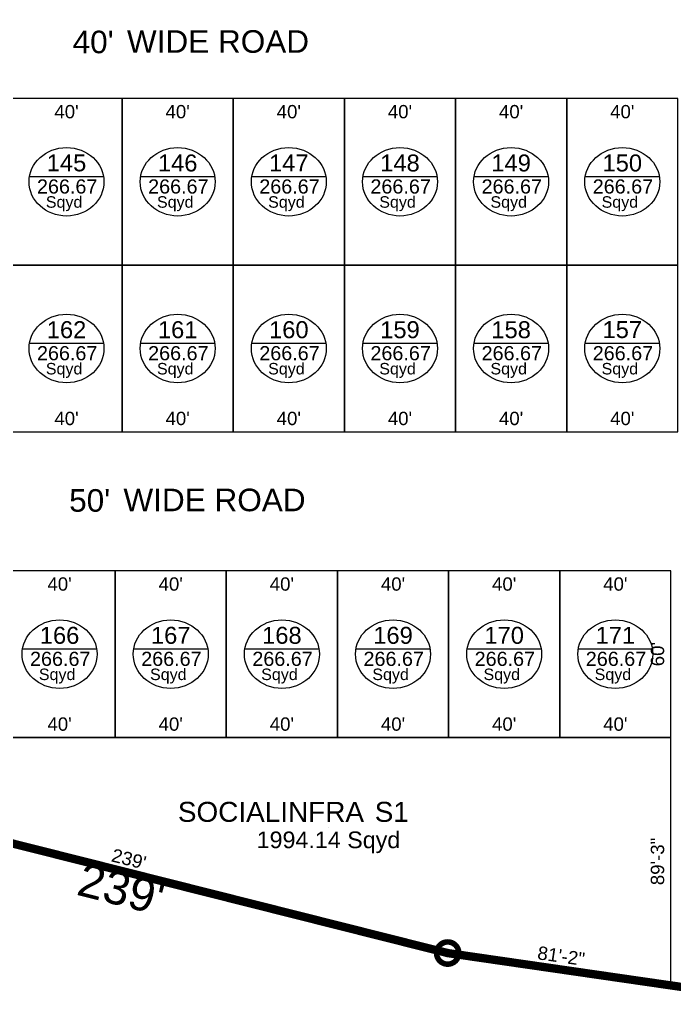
# Model space of a CAD drawing. Header units: inches. Extents: x 58735 to 82582, y -17057 to 2765.
# Drawn here: x 64146 to 66973, y -7911 to -3675 of the extents above; entities that cross this region are included whole.
import ezdxf
from ezdxf.enums import TextEntityAlignment as Align

# ---------------------------------------------------------------- set-up
doc = ezdxf.new("R2010")
doc.units = ezdxf.units.IN
doc.header["$LTSCALE"] = 15
doc.header["$PDMODE"] = 35
doc.linetypes.add('ACAD_ISO07W100', pattern=[9, 0, -9])
doc.linetypes.add('DASHDOT', pattern=[1, 0.5, -0.25, 0, -0.25])
for name, color, linetype in [('A-Area-Iden', 7, 'Continuous'), ('DIM-PLOT', 7, 'DASHDOT'), ('DIM-SITE', 62, 'DASHDOT'), ('Landscape', 86, 'Continuous'), ('PLOT AREA', 7, 'Continuous'), ('PlotNO.S', 181, 'Continuous'), ('Plots', 144, 'Continuous'), ('plots no outer line', 7, 'Continuous'), ('SocialInfra', 231, 'Continuous')]:
    doc.layers.add(name, color=color, linetype=linetype)
doc.layers.add('Plotouterline', color=50, linetype='Continuous', plot=False)
doc.styles.add('Arial', font='arial.ttf')
doc.dimstyles.new('DIM FOR SITE', dxfattribs={"dimscale": 96, "dimtxt": 0.1, "dimasz": 0.3125, "dimexe": 0.1875, "dimexo": 0.1875, "dimgap": 0.03125, "dimtad": 1, "dimdec": 1, "dimzin": 0, "dimdsep": 46, "dimlunit": 4, "dimtxsty": 'Arial', "dimblk": 'DOTSMALL', "dimcen": 0, "dimdle": 0.125, "dimclrd": 181, "dimclre": 40, "dimclrt": 256, "dimadec": 0, "dimazin": 0, "dimtfac": 1, "dimtdec": 1, "dimtmove": 1, "dimatfit": 3, "dimfxl": 1, "dimfrac": 1, "dimtolj": 1, "dimtzin": 0, "dimarcsym": 0})
doc.dimstyles.new('dim plot 1', dxfattribs={"dimscale": 6, "dimtxt": 9.59375, "dimasz": 10, "dimexe": 9.59375, "dimexo": 9, "dimgap": 0, "dimtad": 0, "dimdec": 1, "dimzin": 12, "dimdsep": 46, "dimlunit": 4, "dimtxsty": 'Arial', "dimblk": 'ARCHTICK', "dimcen": 0.09375, "dimdle": 1.230316, "dimse1": 1, "dimse2": 1, "dimsd1": 1, "dimsd2": 1, "dimclrd": 181, "dimclre": 40, "dimazin": 0, "dimtfac": 1, "dimtdec": 1, "dimtix": 1, "dimtmove": 2, "dimatfit": 2, "dimfxl": 1, "dimtolj": 1, "dimtzin": 0, "dimarcsym": 0})

# ---------------------------------------------------------------- blocks, each defined once
blk = doc.blocks.new('*D17')
at = {"layer": 'DefPoints', "color": 0, "transparency": 16777216}
for p in [(66958.1, -6775.5), (66900.5, -7846.3), (66958.1, -7846.3)]:
    blk.add_point(p, dxfattribs=at)
at = {"layer": 'DIM-PLOT', "color": 0, "transparency": 16777216, "insert": (66900.5, -7310.9), "char_height": 57.56, "attachment_point": 5, "rotation": 90, "style": 'Arial'}
blk.add_mtext('\\A1;89\'-3"', dxfattribs=at)
blk = doc.blocks.new('_ArchTick')
at = {"color": 0, "linetype": 'ByBlock', "const_width": 0.15}
blk.add_lwpolyline([(-0.5, -0.5), (0.5, 0.5)], dxfattribs=at)
blk = doc.blocks.new('*D18')
at = {"layer": 'DefPoints', "color": 0, "transparency": 16777216}
for p in [(66002.3, -7649.7), (65994, -7706.6), (66958.1, -7846.3)]:
    blk.add_point(p, dxfattribs=at)
at = {"layer": 'DIM-PLOT', "color": 0, "transparency": 16777216, "insert": (66484.3, -7719.5), "char_height": 57.56, "attachment_point": 5, "rotation": 351.7566, "style": 'Arial'}
blk.add_mtext('\\A1;81\'-2"', dxfattribs=at)
blk = doc.blocks.new('*D19')
at = {"layer": 'DefPoints', "color": 0, "transparency": 16777216}
for p in [(63227, -6950.1), (63212.9, -7006), (65994, -7706.6)]:
    blk.add_point(p, dxfattribs=at)
at = {"layer": 'DIM-PLOT', "color": 0, "transparency": 16777216, "insert": (64617.6, -7300.5), "char_height": 57.56, "attachment_point": 5, "rotation": 345.8593, "style": 'Arial'}
blk.add_mtext("\\A1;239'", dxfattribs=at)
blk = doc.blocks.new('*D180')
at = {"layer": 'DefPoints', "color": 0, "transparency": 16777216}
for p in [(64108.1, -4015.5), (64588.1, -4015.5), (64588.1, -4073.1)]:
    blk.add_point(p, dxfattribs=at)
at = {"layer": 'DIM-PLOT', "color": 0, "transparency": 16777216, "insert": (64348.1, -4073.1), "char_height": 57.56, "attachment_point": 5, "style": 'Arial'}
blk.add_mtext("\\A1;40'", dxfattribs=at)
blk = doc.blocks.new('*D181')
at = {"layer": 'DefPoints', "color": 0, "transparency": 16777216}
for p in [(64588.1, -4015.5), (65068.1, -4015.5), (65068.1, -4073.1)]:
    blk.add_point(p, dxfattribs=at)
at = {"layer": 'DIM-PLOT', "color": 0, "transparency": 16777216, "insert": (64828.1, -4073.1), "char_height": 57.56, "attachment_point": 5, "style": 'Arial'}
blk.add_mtext("\\A1;40'", dxfattribs=at)
blk = doc.blocks.new('*D182')
at = {"layer": 'DefPoints', "color": 0, "transparency": 16777216}
for p in [(65068.1, -4015.5), (65548.1, -4015.5), (65548.1, -4073.1)]:
    blk.add_point(p, dxfattribs=at)
at = {"layer": 'DIM-PLOT', "color": 0, "transparency": 16777216, "insert": (65308.1, -4073.1), "char_height": 57.56, "attachment_point": 5, "style": 'Arial'}
blk.add_mtext("\\A1;40'", dxfattribs=at)
blk = doc.blocks.new('*D183')
at = {"layer": 'DefPoints', "color": 0, "transparency": 16777216}
for p in [(65548.1, -4015.5), (66028.1, -4015.5), (66028.1, -4073.1)]:
    blk.add_point(p, dxfattribs=at)
at = {"layer": 'DIM-PLOT', "color": 0, "transparency": 16777216, "insert": (65788.1, -4073.1), "char_height": 57.56, "attachment_point": 5, "style": 'Arial'}
blk.add_mtext("\\A1;40'", dxfattribs=at)
blk = doc.blocks.new('*D184')
at = {"layer": 'DefPoints', "color": 0, "transparency": 16777216}
for p in [(66028.1, -4015.5), (66508.1, -4015.5), (66508.1, -4073.1)]:
    blk.add_point(p, dxfattribs=at)
at = {"layer": 'DIM-PLOT', "color": 0, "transparency": 16777216, "insert": (66268.1, -4073.1), "char_height": 57.56, "attachment_point": 5, "style": 'Arial'}
blk.add_mtext("\\A1;40'", dxfattribs=at)
blk = doc.blocks.new('*D185')
at = {"layer": 'DefPoints', "color": 0, "transparency": 16777216}
for p in [(66508.1, -4015.5), (66988.1, -4015.5), (66988.1, -4073.1)]:
    blk.add_point(p, dxfattribs=at)
at = {"layer": 'DIM-PLOT', "color": 0, "transparency": 16777216, "insert": (66748.1, -4073.1), "char_height": 57.56, "attachment_point": 5, "style": 'Arial'}
blk.add_mtext("\\A1;40'", dxfattribs=at)
blk = doc.blocks.new('*D194')
at = {"layer": 'DefPoints', "color": 0, "transparency": 16777216}
for p in [(66508.1, -5398), (66508.1, -5455.5), (66988.1, -5455.5)]:
    blk.add_point(p, dxfattribs=at)
at = {"layer": 'DIM-PLOT', "color": 0, "transparency": 16777216, "insert": (66748.1, -5398), "char_height": 57.56, "attachment_point": 5, "style": 'Arial'}
blk.add_mtext("\\A1;40'", dxfattribs=at)
blk = doc.blocks.new('*D195')
at = {"layer": 'DefPoints', "color": 0, "transparency": 16777216}
for p in [(66028.1, -5398), (66028.1, -5455.5), (66508.1, -5455.5)]:
    blk.add_point(p, dxfattribs=at)
at = {"layer": 'DIM-PLOT', "color": 0, "transparency": 16777216, "insert": (66268.1, -5398), "char_height": 57.56, "attachment_point": 5, "style": 'Arial'}
blk.add_mtext("\\A1;40'", dxfattribs=at)
blk = doc.blocks.new('*D196')
at = {"layer": 'DefPoints', "color": 0, "transparency": 16777216}
for p in [(65548.1, -5398), (65548.1, -5455.5), (66028.1, -5455.5)]:
    blk.add_point(p, dxfattribs=at)
at = {"layer": 'DIM-PLOT', "color": 0, "transparency": 16777216, "insert": (65788.1, -5398), "char_height": 57.56, "attachment_point": 5, "style": 'Arial'}
blk.add_mtext("\\A1;40'", dxfattribs=at)
blk = doc.blocks.new('*D197')
at = {"layer": 'DefPoints', "color": 0, "transparency": 16777216}
for p in [(65068.1, -5398), (65068.1, -5455.5), (65548.1, -5455.5)]:
    blk.add_point(p, dxfattribs=at)
at = {"layer": 'DIM-PLOT', "color": 0, "transparency": 16777216, "insert": (65308.1, -5398), "char_height": 57.56, "attachment_point": 5, "style": 'Arial'}
blk.add_mtext("\\A1;40'", dxfattribs=at)
blk = doc.blocks.new('*D198')
at = {"layer": 'DefPoints', "color": 0, "transparency": 16777216}
for p in [(64588.1, -5398), (64588.1, -5455.5), (65068.1, -5455.5)]:
    blk.add_point(p, dxfattribs=at)
at = {"layer": 'DIM-PLOT', "color": 0, "transparency": 16777216, "insert": (64828.1, -5398), "char_height": 57.56, "attachment_point": 5, "style": 'Arial'}
blk.add_mtext("\\A1;40'", dxfattribs=at)
blk = doc.blocks.new('*D199')
at = {"layer": 'DefPoints', "color": 0, "transparency": 16777216}
for p in [(64108.1, -5398), (64108.1, -5455.5), (64588.1, -5455.5)]:
    blk.add_point(p, dxfattribs=at)
at = {"layer": 'DIM-PLOT', "color": 0, "transparency": 16777216, "insert": (64348.1, -5398), "char_height": 57.56, "attachment_point": 5, "style": 'Arial'}
blk.add_mtext("\\A1;40'", dxfattribs=at)
blk = doc.blocks.new('*D222')
at = {"layer": 'DefPoints', "color": 0, "transparency": 16777216}
for p in [(64078.1, -6055.5), (64558.1, -6055.5), (64558.1, -6113.1)]:
    blk.add_point(p, dxfattribs=at)
at = {"layer": 'DIM-PLOT', "color": 0, "transparency": 16777216, "insert": (64318.1, -6113.1), "char_height": 57.56, "attachment_point": 5, "style": 'Arial'}
blk.add_mtext("\\A1;40'", dxfattribs=at)
blk = doc.blocks.new('*D223')
at = {"layer": 'DefPoints', "color": 0, "transparency": 16777216}
for p in [(64558.1, -6055.5), (65038.1, -6055.5), (65038.1, -6113.1)]:
    blk.add_point(p, dxfattribs=at)
at = {"layer": 'DIM-PLOT', "color": 0, "transparency": 16777216, "insert": (64798.1, -6113.1), "char_height": 57.56, "attachment_point": 5, "style": 'Arial'}
blk.add_mtext("\\A1;40'", dxfattribs=at)
blk = doc.blocks.new('*D224')
at = {"layer": 'DefPoints', "color": 0, "transparency": 16777216}
for p in [(65038.1, -6055.5), (65518.1, -6055.5), (65518.1, -6113.1)]:
    blk.add_point(p, dxfattribs=at)
at = {"layer": 'DIM-PLOT', "color": 0, "transparency": 16777216, "insert": (65278.1, -6113.1), "char_height": 57.56, "attachment_point": 5, "style": 'Arial'}
blk.add_mtext("\\A1;40'", dxfattribs=at)
blk = doc.blocks.new('*D225')
at = {"layer": 'DefPoints', "color": 0, "transparency": 16777216}
for p in [(65518.1, -6055.5), (65998.1, -6055.5), (65998.1, -6113.1)]:
    blk.add_point(p, dxfattribs=at)
at = {"layer": 'DIM-PLOT', "color": 0, "transparency": 16777216, "insert": (65758.1, -6113.1), "char_height": 57.56, "attachment_point": 5, "style": 'Arial'}
blk.add_mtext("\\A1;40'", dxfattribs=at)
blk = doc.blocks.new('*D226')
at = {"layer": 'DefPoints', "color": 0, "transparency": 16777216}
for p in [(65998.1, -6055.5), (66478.1, -6055.5), (66478.1, -6113.1)]:
    blk.add_point(p, dxfattribs=at)
at = {"layer": 'DIM-PLOT', "color": 0, "transparency": 16777216, "insert": (66238.1, -6113.1), "char_height": 57.56, "attachment_point": 5, "style": 'Arial'}
blk.add_mtext("\\A1;40'", dxfattribs=at)
blk = doc.blocks.new('*D227')
at = {"layer": 'DefPoints', "color": 0, "transparency": 16777216}
for p in [(66478.1, -6055.5), (66958.1, -6055.5), (66958.1, -6113.1)]:
    blk.add_point(p, dxfattribs=at)
at = {"layer": 'DIM-PLOT', "color": 0, "transparency": 16777216, "insert": (66718.1, -6113.1), "char_height": 57.56, "attachment_point": 5, "style": 'Arial'}
blk.add_mtext("\\A1;40'", dxfattribs=at)
blk = doc.blocks.new('*D228')
at = {"layer": 'DefPoints', "color": 0, "transparency": 16777216}
for p in [(66958.1, -6055.5), (66900.5, -6775.5), (66958.1, -6775.5)]:
    blk.add_point(p, dxfattribs=at)
at = {"layer": 'DIM-PLOT', "color": 0, "transparency": 16777216, "insert": (66900.5, -6415.5), "char_height": 57.56, "attachment_point": 5, "rotation": 90, "style": 'Arial'}
blk.add_mtext("\\A1;60'", dxfattribs=at)
blk = doc.blocks.new('*D229')
at = {"layer": 'DefPoints', "color": 0, "transparency": 16777216}
for p in [(66478.1, -6718), (66478.1, -6775.5), (66958.1, -6775.5)]:
    blk.add_point(p, dxfattribs=at)
at = {"layer": 'DIM-PLOT', "color": 0, "transparency": 16777216, "insert": (66718.1, -6718), "char_height": 57.56, "attachment_point": 5, "style": 'Arial'}
blk.add_mtext("\\A1;40'", dxfattribs=at)
blk = doc.blocks.new('*D230')
at = {"layer": 'DefPoints', "color": 0, "transparency": 16777216}
for p in [(65998.1, -6718), (65998.1, -6775.5), (66478.1, -6775.5)]:
    blk.add_point(p, dxfattribs=at)
at = {"layer": 'DIM-PLOT', "color": 0, "transparency": 16777216, "insert": (66238.1, -6718), "char_height": 57.56, "attachment_point": 5, "style": 'Arial'}
blk.add_mtext("\\A1;40'", dxfattribs=at)
blk = doc.blocks.new('*D231')
at = {"layer": 'DefPoints', "color": 0, "transparency": 16777216}
for p in [(65518.1, -6718), (65518.1, -6775.5), (65998.1, -6775.5)]:
    blk.add_point(p, dxfattribs=at)
at = {"layer": 'DIM-PLOT', "color": 0, "transparency": 16777216, "insert": (65758.1, -6718), "char_height": 57.56, "attachment_point": 5, "style": 'Arial'}
blk.add_mtext("\\A1;40'", dxfattribs=at)
blk = doc.blocks.new('*D232')
at = {"layer": 'DefPoints', "color": 0, "transparency": 16777216}
for p in [(65038.1, -6718), (65038.1, -6775.5), (65518.1, -6775.5)]:
    blk.add_point(p, dxfattribs=at)
at = {"layer": 'DIM-PLOT', "color": 0, "transparency": 16777216, "insert": (65278.1, -6718), "char_height": 57.56, "attachment_point": 5, "style": 'Arial'}
blk.add_mtext("\\A1;40'", dxfattribs=at)
blk = doc.blocks.new('*D233')
at = {"layer": 'DefPoints', "color": 0, "transparency": 16777216}
for p in [(64558.1, -6718), (64558.1, -6775.5), (65038.1, -6775.5)]:
    blk.add_point(p, dxfattribs=at)
at = {"layer": 'DIM-PLOT', "color": 0, "transparency": 16777216, "insert": (64798.1, -6718), "char_height": 57.56, "attachment_point": 5, "style": 'Arial'}
blk.add_mtext("\\A1;40'", dxfattribs=at)
blk = doc.blocks.new('*D234')
at = {"layer": 'DefPoints', "color": 0, "transparency": 16777216}
for p in [(64078.1, -6718), (64078.1, -6775.5), (64558.1, -6775.5)]:
    blk.add_point(p, dxfattribs=at)
at = {"layer": 'DIM-PLOT', "color": 0, "transparency": 16777216, "insert": (64318.1, -6718), "char_height": 57.56, "attachment_point": 5, "style": 'Arial'}
blk.add_mtext("\\A1;40'", dxfattribs=at)
blk = doc.blocks.new('_DotSmall')
at = {"color": 0, "linetype": 'ByBlock', "const_width": 0.5}
blk.add_lwpolyline([(-0.0625, 0, 1), (0.0625, 0, 1)], format="xyb", close=True, dxfattribs=at)
blk = doc.blocks.new('*D376')
at = {"layer": 'DefPoints', "color": 0, "transparency": 16777216}
for p in [(63212.9, -7006), (65994, -7706.6), (65994.1, -7706.5)]:
    blk.add_point(p, dxfattribs=at)
at = {"layer": 'DIM-SITE', "color": 40, "lineweight": -2, "transparency": 16777216}
for p, q in [((63217.3, -6988.5), (63217.4, -6988.4)), ((65998.4, -7689.2), (65998.5, -7689.1))]:
    blk.add_line(p, q, dxfattribs=at)
at = {"layer": 'DIM-SITE', "color": 181, "linetype": 'ACAD_ISO07W100', "lineweight": -2, "transparency": 16777216}
blk.add_line((63201.3, -7002.9), (66005.7, -7709.5), dxfattribs=at)
at = {"layer": 'DIM-SITE', "color": 181, "lineweight": -2, "transparency": 16777216, "xscale": 192, "yscale": 192, "zscale": 192}
for p, rotation in [((63213, -7005.9), 165.8592988056602), ((65994.1, -7706.5), 345.8592988056602)]:
    blk.add_blockref('_DotSmall', p, dxfattribs=dict(at, rotation=rotation))
at = {"layer": 'DIM-SITE', "transparency": 16777216, "char_height": 144, "attachment_point": 5, "rotation": 345.8593, "style": 'Arial'}
for s, insert in [('\\A1;', (64621.8, -7283.5)), ("\\A1;239'", (64584.8, -7430.4))]:
    blk.add_mtext(s, dxfattribs=dict(at, insert=insert))
blk = doc.blocks.new('*D377')
at = {"layer": 'DefPoints', "color": 0, "transparency": 16777216}
for p in [(65994, -7706.6), (69628.1, -8233), (69628.1, -8233.1)]:
    blk.add_point(p, dxfattribs=at)
at = {"layer": 'DIM-SITE', "color": 181, "linetype": 'ACAD_ISO07W100', "lineweight": -2, "transparency": 16777216}
blk.add_line((65982.2, -7704.8), (69640, -8234.7), dxfattribs=at)
at = {"layer": 'DIM-SITE', "color": 40, "lineweight": -2, "transparency": 16777216}
for p, q in [((65996.6, -7688.8), (65996.6, -7688.7)), ((69630.7, -8215.3), (69630.7, -8215.2))]:
    blk.add_line(p, q, dxfattribs=at)
at = {"layer": 'DIM-SITE', "color": 181, "lineweight": -2, "transparency": 16777216, "xscale": 192, "yscale": 192, "zscale": 192}
for p, rotation in [((65994.1, -7706.5), 171.756594962905), ((69628.1, -8233), 351.756594962905)]:
    blk.add_blockref('_DotSmall', p, dxfattribs=dict(at, rotation=rotation))
at = {"layer": 'DIM-SITE', "transparency": 16777216, "char_height": 144, "attachment_point": 5, "rotation": 351.7566, "style": 'Arial'}
for s, insert in [('\\A1;', (67821.8, -7895.5)), ("\\A1;306'", (67800.1, -8045.5))]:
    blk.add_mtext(s, dxfattribs=dict(at, insert=insert))
blk = doc.blocks.new('plot area-No')
at = {"layer": 'plots no outer line'}
blk.add_line((-2.22, 0.321), (2.22, 0.321), dxfattribs=at)
blk.add_ellipse((0, 0), major_axis=(-2.248, 0), ratio=0.913387, dxfattribs=at)
at = {"layer": 'PLOT AREA', "style": 'Arial', "flags": 4}
for tag, height, p in [('SPACESTYLES:PLOTAREA', 0.848, (0.04, -0.283, -0.565)), ('COLUMNNOS:SQYD-SQM', 0.689, (-0.279, -1.211, -0.459))]:
    blk.add_attdef(tag, text='', height=height, dxfattribs=at).set_placement(p, align=Align.MIDDLE_CENTER)
at = {"layer": 'PlotNO.S', "color": 0, "style": 'Arial'}
blk.add_attdef('COLUMNNOS:NUMBER', text='', height=1.018, dxfattribs=at).set_placement((0, 1.128), align=Align.MIDDLE)
blk = doc.blocks.new('Social-area-No')
at = {"layer": 'Landscape', "color": 0}
blk.add_line((0, 0), (0, 0), dxfattribs=at)
at = {"layer": 'Landscape', "color": 0, "style": 'Arial'}
blk.add_attdef('SPACESTYLES:STYLE', text='', height=0.899, dxfattribs=at).set_placement((1.6, 0.725), align=Align.MIDDLE_RIGHT)
blk.add_attdef('COLUMNNOS:SOCIALNOS', text='', height=0.899, dxfattribs=at).set_placement((2.081, 0.725), align=Align.MIDDLE_LEFT)
at = {"layer": 'Landscape', "color": 0, "style": 'Arial', "flags": 4}
blk.add_attdef('SPACESTYLES:NETFLOORAREA', text='', height=0.749, dxfattribs=at).set_placement((0, -0.534), align=Align.MIDDLE_CENTER)
blk = doc.blocks.new('Road horizontal')
at = {"insert": (-2.283, 0.569), "char_height": 1.0152, "attachment_point": 1, "style": 'Arial'}
blk.add_mtext_dynamic_manual_height_columns('WIDE ROAD', width=9.49614, gutter_width=2829.977, heights=[1.292], dxfattribs=at)
at = {"color": 0, "linetype": 'ByBlock', "lineweight": -2, "style": 'Arial'}
blk.add_attdef('SPACESTYLES:WIDTH', text='', height=1.015, dxfattribs=at).set_placement((-2.878, 0.04), align=Align.MIDDLE_RIGHT)
at = {"layer": 'PlotNO.S', "color": 0, "style": 'Arial'}
blk.add_attdef('COLUMNNOS:NUMBER', text='', height=0.00136, dxfattribs=at).set_placement((-2.878, 0.041), align=Align.MIDDLE_LEFT)

msp = doc.modelspace()

# ---------------------------------------------------------------- linework, layer by layer
at = {"color": 54, "ltscale": 4, "const_width": 36}
msp.add_lwpolyline([(70862.01, 1528.22), (67450.8, 1771), (65990.64, 1555.33), (64968.45, 345.29), (65501.3, -409.6), (62314.16, -1474.51), (63212.95, -7005.96), (65994.04, -7706.62), (69628.11, -8233.11), (69628.11, -13297.11), (72119.33, -12917.4), (73897.7, -13419.91), (74453.86, -6927.68), (73874.92, -5648.6), (76386.75, -3818.21), (76148.14, -2413.81), (78916.27, -1854.27), (78042.41, -223.34), (75879.56, 1756.97), (75158.63, 1995.91)], close=True, dxfattribs=at)
at = {"layer": 'Plotouterline'}
msp.add_lwpolyline([(66988.11, -4015.54), (66508.11, -4015.54), (66028.11, -4015.54), (65548.11, -4015.54), (65068.11, -4015.54), (64588.11, -4015.54), (64108.11, -4015.54), (64108.11, -4015.54), (63213.34, -4015.54), (63330.33, -4735.54), (63447.32, -5455.54), (64108.11, -5455.54), (64588.11, -5455.54), (65068.11, -5455.54), (65548.11, -5455.54), (66028.11, -5455.54), (66508.11, -5455.54), (66988.11, -5455.54)], dxfattribs=at)
msp.add_lwpolyline([(64078.11, -6055.54), (63598.11, -6055.54), (63058.52, -6055.54), (63175.51, -6775.54), (63598.11, -6775.54), (64078.11, -6775.54), (64558.11, -6775.54), (65038.11, -6775.54), (65518.11, -6775.54), (65998.11, -6775.54), (66478.11, -6775.54), (66958.11, -6775.54), (66958.11, -6055.54), (66478.11, -6055.54), (65998.11, -6055.54), (65518.11, -6055.54), (65038.11, -6055.54), (64558.11, -6055.54), (64078.11, -6055.54)], close=True, dxfattribs=at)
at = {"layer": 'Plots', "color": 144, "linetype": 'Continuous', "lineweight": -3}
for p, q in [((64588.11, -4015.54), (64108.11, -4015.54)), ((65068.11, -4015.54), (64588.11, -4015.54)), ((64588.11, -4015.54), (64588.11, -4735.54)), ((64588.11, -4735.54), (64588.11, -4015.54)), ((65548.11, -4015.54), (65068.11, -4015.54)), ((65068.11, -4015.54), (65068.11, -4735.54)), ((65068.11, -4735.54), (65068.11, -4015.54)), ((66028.11, -4015.54), (65548.11, -4015.54)), ((65548.11, -4015.54), (65548.11, -4735.54)), ((65548.11, -4735.54), (65548.11, -4015.54)), ((66508.11, -4015.54), (66028.11, -4015.54)), ((66028.11, -4015.54), (66028.11, -4735.54)), ((66028.11, -4735.54), (66028.11, -4015.54)), ((66508.11, -4735.54), (66508.11, -4015.54)), ((66508.11, -4015.54), (66508.11, -4735.54)), ((66988.11, -4015.54), (66508.11, -4015.54)), ((64588.11, -4735.54), (64108.11, -4735.54)), ((64108.11, -4735.54), (64588.11, -4735.54)), ((65068.11, -4735.54), (64588.11, -4735.54)), ((64588.11, -4735.54), (64588.11, -5455.54)), ((64588.11, -4735.54), (65068.11, -4735.54)), ((64588.11, -5455.54), (64588.11, -4735.54)), ((65548.11, -4735.54), (65068.11, -4735.54)), ((65068.11, -4735.54), (65068.11, -5455.54)), ((65068.11, -4735.54), (65548.11, -4735.54)), ((65068.11, -5455.54), (65068.11, -4735.54)), ((66028.11, -4735.54), (65548.11, -4735.54)), ((65548.11, -4735.54), (65548.11, -5455.54)), ((65548.11, -4735.54), (66028.11, -4735.54)), ((65548.11, -5455.54), (65548.11, -4735.54)), ((66508.11, -4735.54), (66028.11, -4735.54)), ((66028.11, -4735.54), (66028.11, -5455.54)), ((66028.11, -4735.54), (66508.11, -4735.54)), ((66028.11, -5455.54), (66028.11, -4735.54)), ((66508.11, -5455.54), (66508.11, -4735.54)), ((66508.11, -4735.54), (66508.11, -5455.54)), ((66988.11, -4735.54), (66508.11, -4735.54)), ((66508.11, -4735.54), (66988.11, -4735.54)), ((64108.11, -5455.54), (64588.11, -5455.54)), ((64588.11, -5455.54), (65068.11, -5455.54)), ((65068.11, -5455.54), (65548.11, -5455.54)), ((65548.11, -5455.54), (66028.11, -5455.54)), ((66028.11, -5455.54), (66508.11, -5455.54)), ((66508.11, -5455.54), (66988.11, -5455.54)), ((64558.11, -6055.54), (64078.11, -6055.54)), ((64558.11, -6775.54), (64558.11, -6055.54)), ((64558.11, -6055.54), (64558.11, -6775.54)), ((65038.11, -6055.54), (64558.11, -6055.54)), ((65038.11, -6775.54), (65038.11, -6055.54)), ((65038.11, -6055.54), (65038.11, -6775.54)), ((65518.11, -6055.54), (65038.11, -6055.54)), ((65518.11, -6775.54), (65518.11, -6055.54)), ((65518.11, -6055.54), (65518.11, -6775.54)), ((65998.11, -6055.54), (65518.11, -6055.54)), ((65998.11, -6775.54), (65998.11, -6055.54)), ((65998.11, -6055.54), (65998.11, -6775.54)), ((66478.11, -6055.54), (65998.11, -6055.54)), ((66478.11, -6775.54), (66478.11, -6055.54)), ((66478.11, -6055.54), (66478.11, -6775.54)), ((66958.11, -6055.54), (66478.11, -6055.54)), ((66958.11, -6775.54), (66958.11, -6055.54)), ((64078.11, -6775.54), (64558.11, -6775.54)), ((64558.11, -6775.54), (65038.11, -6775.54)), ((65038.11, -6775.54), (65518.11, -6775.54)), ((65518.11, -6775.54), (65998.11, -6775.54)), ((65998.11, -6775.54), (66478.11, -6775.54)), ((66478.11, -6775.54), (66958.11, -6775.54))]:
    msp.add_line(p, q, dxfattribs=at)
at = {"layer": 'Plots'}
for points in [[(64588.11, -4015.54), (64108.11, -4015.54), (64108.11, -4735.54), (64588.11, -4735.54)], [(65068.11, -4015.54), (64588.11, -4015.54), (64588.11, -4735.54), (65068.11, -4735.54)], [(65548.11, -4015.54), (65068.11, -4015.54), (65068.11, -4735.54), (65548.11, -4735.54)], [(66028.11, -4015.54), (65548.11, -4015.54), (65548.11, -4735.54), (66028.11, -4735.54)], [(66508.11, -4015.54), (66028.11, -4015.54), (66028.11, -4735.54), (66508.11, -4735.54)], [(66988.11, -4015.54), (66508.11, -4015.54), (66508.11, -4735.54), (66988.11, -4735.54)], [(64588.11, -4735.54), (64108.11, -4735.54), (64108.11, -5455.54), (64588.11, -5455.54)], [(65068.11, -4735.54), (64588.11, -4735.54), (64588.11, -5455.54), (65068.11, -5455.54)], [(65548.11, -4735.54), (65068.11, -4735.54), (65068.11, -5455.54), (65548.11, -5455.54)], [(66028.11, -4735.54), (65548.11, -4735.54), (65548.11, -5455.54), (66028.11, -5455.54)], [(66508.11, -4735.54), (66028.11, -4735.54), (66028.11, -5455.54), (66508.11, -5455.54)], [(66988.11, -4735.54), (66508.11, -4735.54), (66508.11, -5455.54), (66988.11, -5455.54)], [(64558.11, -6055.54), (64078.11, -6055.54), (64078.11, -6775.54), (64558.11, -6775.54)], [(65038.11, -6055.54), (64558.11, -6055.54), (64558.11, -6775.54), (65038.11, -6775.54)], [(65518.11, -6055.54), (65038.11, -6055.54), (65038.11, -6775.54), (65518.11, -6775.54)], [(65998.11, -6055.54), (65518.11, -6055.54), (65518.11, -6775.54), (65998.11, -6775.54)], [(66478.11, -6055.54), (65998.11, -6055.54), (65998.11, -6775.54), (66478.11, -6775.54)], [(66958.11, -6055.54), (66478.11, -6055.54), (66478.11, -6775.54), (66958.11, -6775.54)]]:
    msp.add_lwpolyline(points, close=True, dxfattribs=at)
at = {"layer": 'SocialInfra', "color": 231, "linetype": 'Continuous', "lineweight": -3}
for p, q in [((63175.51, -6775.54), (66958.11, -6775.54)), ((66958.11, -7846.29), (66958.11, -6775.54)), ((63212.95, -7005.96), (65994.04, -7706.62)), ((65994.04, -7706.62), (66958.11, -7846.29))]:
    msp.add_line(p, q, dxfattribs=at)
at = {"layer": 'SocialInfra'}
msp.add_lwpolyline([(66958.11, -6775.54), (66478.11, -6775.54), (65998.11, -6775.54), (65518.11, -6775.54), (65038.11, -6775.54), (64558.11, -6775.54), (64078.11, -6775.54), (63598.11, -6775.54), (63175.51, -6775.54), (63212.95, -7005.96), (65994.04, -7706.62), (66958.11, -7846.29)], close=True, dxfattribs=at)

# ---------------------------------------------------------------- block references
at = {"layer": 'A-Area-Iden', "color": 7, "linetype": 'Continuous', "lineweight": -3, "xscale": 96, "yscale": 96, "zscale": 96}
for p, values in [((64828.11, -3775.54), {'SPACESTYLES:WIDTH': "40'", 'COLUMNNOS:NUMBER': '235'}), ((64813.11, -5755.54), {'SPACESTYLES:WIDTH': "50'", 'COLUMNNOS:NUMBER': '233'})]:
    msp.add_blockref('Road horizontal', p, dxfattribs=at).add_auto_attribs(values)
at = {"layer": 'A-Area-Iden', "color": 7, "linetype": 'Continuous', "lineweight": -3}
ref = msp.add_blockref('plot area-No', (64348.11, -4375.54), dxfattribs=dict(at, xscale=72, yscale=72, zscale=72))
ref.add_attrib('COLUMNNOS:SQYD-SQM', ' Sqyd', dxfattribs={"layer": 'PLOT AREA', "height": 49.59, "style": 'Arial'}).set_placement((64328.03, -4462.76, -33.06), align=Align.MIDDLE_CENTER)
ref.add_attrib('SPACESTYLES:PLOTAREA', '266.67', dxfattribs={"layer": 'PLOT AREA', "height": 61.053, "style": 'Arial'}).set_placement((64350.98, -4395.88, -40.7), align=Align.MIDDLE_CENTER)
ref.add_attrib('COLUMNNOS:NUMBER', '145', dxfattribs={"layer": 'PlotNO.S', "color": 0, "height": 73.263, "style": 'Arial'}).set_placement((64348.11, -4294.29), align=Align.MIDDLE)
ref = msp.add_blockref('plot area-No', (64828.11, -4375.54), dxfattribs=dict(at, xscale=72, yscale=72, zscale=72))
ref.add_attrib('COLUMNNOS:SQYD-SQM', ' Sqyd', dxfattribs={"layer": 'PLOT AREA', "height": 49.59, "style": 'Arial'}).set_placement((64808.03, -4462.76, -33.06), align=Align.MIDDLE_CENTER)
ref.add_attrib('SPACESTYLES:PLOTAREA', '266.67', dxfattribs={"layer": 'PLOT AREA', "height": 61.053, "style": 'Arial'}).set_placement((64830.98, -4395.88, -40.7), align=Align.MIDDLE_CENTER)
ref.add_attrib('COLUMNNOS:NUMBER', '146', dxfattribs={"layer": 'PlotNO.S', "color": 0, "height": 73.263, "style": 'Arial'}).set_placement((64828.11, -4294.29), align=Align.MIDDLE)
ref = msp.add_blockref('plot area-No', (65308.11, -4375.54), dxfattribs=dict(at, xscale=72, yscale=72, zscale=72))
ref.add_attrib('COLUMNNOS:SQYD-SQM', ' Sqyd', dxfattribs={"layer": 'PLOT AREA', "height": 49.59, "style": 'Arial'}).set_placement((65288.03, -4462.76, -33.06), align=Align.MIDDLE_CENTER)
ref.add_attrib('SPACESTYLES:PLOTAREA', '266.67', dxfattribs={"layer": 'PLOT AREA', "height": 61.053, "style": 'Arial'}).set_placement((65310.98, -4395.88, -40.7), align=Align.MIDDLE_CENTER)
ref.add_attrib('COLUMNNOS:NUMBER', '147', dxfattribs={"layer": 'PlotNO.S', "color": 0, "height": 73.263, "style": 'Arial'}).set_placement((65308.11, -4294.29), align=Align.MIDDLE)
ref = msp.add_blockref('plot area-No', (65788.11, -4375.54), dxfattribs=dict(at, xscale=72, yscale=72, zscale=72))
ref.add_attrib('COLUMNNOS:SQYD-SQM', ' Sqyd', dxfattribs={"layer": 'PLOT AREA', "height": 49.59, "style": 'Arial'}).set_placement((65768.03, -4462.76, -33.06), align=Align.MIDDLE_CENTER)
ref.add_attrib('SPACESTYLES:PLOTAREA', '266.67', dxfattribs={"layer": 'PLOT AREA', "height": 61.053, "style": 'Arial'}).set_placement((65790.98, -4395.88, -40.7), align=Align.MIDDLE_CENTER)
ref.add_attrib('COLUMNNOS:NUMBER', '148', dxfattribs={"layer": 'PlotNO.S', "color": 0, "height": 73.263, "style": 'Arial'}).set_placement((65788.11, -4294.29), align=Align.MIDDLE)
ref = msp.add_blockref('plot area-No', (66268.11, -4375.54), dxfattribs=dict(at, xscale=72, yscale=72, zscale=72))
ref.add_attrib('COLUMNNOS:SQYD-SQM', ' Sqyd', dxfattribs={"layer": 'PLOT AREA', "height": 49.59, "style": 'Arial'}).set_placement((66248.03, -4462.76, -33.06), align=Align.MIDDLE_CENTER)
ref.add_attrib('SPACESTYLES:PLOTAREA', '266.67', dxfattribs={"layer": 'PLOT AREA', "height": 61.053, "style": 'Arial'}).set_placement((66270.98, -4395.88, -40.7), align=Align.MIDDLE_CENTER)
ref.add_attrib('COLUMNNOS:NUMBER', '149', dxfattribs={"layer": 'PlotNO.S', "color": 0, "height": 73.263, "style": 'Arial'}).set_placement((66268.11, -4294.29), align=Align.MIDDLE)
ref = msp.add_blockref('plot area-No', (66748.11, -4375.54), dxfattribs=dict(at, xscale=72, yscale=72, zscale=72))
ref.add_attrib('COLUMNNOS:SQYD-SQM', ' Sqyd', dxfattribs={"layer": 'PLOT AREA', "height": 49.59, "style": 'Arial'}).set_placement((66728.03, -4462.76, -33.06), align=Align.MIDDLE_CENTER)
ref.add_attrib('SPACESTYLES:PLOTAREA', '266.67', dxfattribs={"layer": 'PLOT AREA', "height": 61.053, "style": 'Arial'}).set_placement((66750.98, -4395.88, -40.7), align=Align.MIDDLE_CENTER)
ref.add_attrib('COLUMNNOS:NUMBER', '150', dxfattribs={"layer": 'PlotNO.S', "color": 0, "height": 73.263, "style": 'Arial'}).set_placement((66748.11, -4294.29), align=Align.MIDDLE)
ref = msp.add_blockref('plot area-No', (64348.11, -5095.54), dxfattribs=dict(at, xscale=72, yscale=72, zscale=72))
ref.add_attrib('COLUMNNOS:SQYD-SQM', ' Sqyd', dxfattribs={"layer": 'PLOT AREA', "height": 49.59, "style": 'Arial'}).set_placement((64328.03, -5182.76, -33.06), align=Align.MIDDLE_CENTER)
ref.add_attrib('SPACESTYLES:PLOTAREA', '266.67', dxfattribs={"layer": 'PLOT AREA', "height": 61.053, "style": 'Arial'}).set_placement((64350.98, -5115.88, -40.7), align=Align.MIDDLE_CENTER)
ref.add_attrib('COLUMNNOS:NUMBER', '162', dxfattribs={"layer": 'PlotNO.S', "color": 0, "height": 73.263, "style": 'Arial'}).set_placement((64348.11, -5014.29), align=Align.MIDDLE)
ref = msp.add_blockref('plot area-No', (64828.11, -5095.54), dxfattribs=dict(at, xscale=72, yscale=72, zscale=72))
ref.add_attrib('COLUMNNOS:SQYD-SQM', ' Sqyd', dxfattribs={"layer": 'PLOT AREA', "height": 49.59, "style": 'Arial'}).set_placement((64808.03, -5182.76, -33.06), align=Align.MIDDLE_CENTER)
ref.add_attrib('SPACESTYLES:PLOTAREA', '266.67', dxfattribs={"layer": 'PLOT AREA', "height": 61.053, "style": 'Arial'}).set_placement((64830.98, -5115.88, -40.7), align=Align.MIDDLE_CENTER)
ref.add_attrib('COLUMNNOS:NUMBER', '161', dxfattribs={"layer": 'PlotNO.S', "color": 0, "height": 73.263, "style": 'Arial'}).set_placement((64828.11, -5014.29), align=Align.MIDDLE)
ref = msp.add_blockref('plot area-No', (65308.11, -5095.54), dxfattribs=dict(at, xscale=72, yscale=72, zscale=72))
ref.add_attrib('COLUMNNOS:SQYD-SQM', ' Sqyd', dxfattribs={"layer": 'PLOT AREA', "height": 49.59, "style": 'Arial'}).set_placement((65288.03, -5182.76, -33.06), align=Align.MIDDLE_CENTER)
ref.add_attrib('SPACESTYLES:PLOTAREA', '266.67', dxfattribs={"layer": 'PLOT AREA', "height": 61.053, "style": 'Arial'}).set_placement((65310.98, -5115.88, -40.7), align=Align.MIDDLE_CENTER)
ref.add_attrib('COLUMNNOS:NUMBER', '160', dxfattribs={"layer": 'PlotNO.S', "color": 0, "height": 73.263, "style": 'Arial'}).set_placement((65308.11, -5014.29), align=Align.MIDDLE)
ref = msp.add_blockref('plot area-No', (65788.11, -5095.54), dxfattribs=dict(at, xscale=72, yscale=72, zscale=72))
ref.add_attrib('COLUMNNOS:SQYD-SQM', ' Sqyd', dxfattribs={"layer": 'PLOT AREA', "height": 49.59, "style": 'Arial'}).set_placement((65768.03, -5182.76, -33.06), align=Align.MIDDLE_CENTER)
ref.add_attrib('SPACESTYLES:PLOTAREA', '266.67', dxfattribs={"layer": 'PLOT AREA', "height": 61.053, "style": 'Arial'}).set_placement((65790.98, -5115.88, -40.7), align=Align.MIDDLE_CENTER)
ref.add_attrib('COLUMNNOS:NUMBER', '159', dxfattribs={"layer": 'PlotNO.S', "color": 0, "height": 73.263, "style": 'Arial'}).set_placement((65788.11, -5014.29), align=Align.MIDDLE)
ref = msp.add_blockref('plot area-No', (66268.11, -5095.54), dxfattribs=dict(at, xscale=72, yscale=72, zscale=72))
ref.add_attrib('COLUMNNOS:SQYD-SQM', ' Sqyd', dxfattribs={"layer": 'PLOT AREA', "height": 49.59, "style": 'Arial'}).set_placement((66248.03, -5182.76, -33.06), align=Align.MIDDLE_CENTER)
ref.add_attrib('SPACESTYLES:PLOTAREA', '266.67', dxfattribs={"layer": 'PLOT AREA', "height": 61.053, "style": 'Arial'}).set_placement((66270.98, -5115.88, -40.7), align=Align.MIDDLE_CENTER)
ref.add_attrib('COLUMNNOS:NUMBER', '158', dxfattribs={"layer": 'PlotNO.S', "color": 0, "height": 73.263, "style": 'Arial'}).set_placement((66268.11, -5014.29), align=Align.MIDDLE)
ref = msp.add_blockref('plot area-No', (66748.11, -5095.54), dxfattribs=dict(at, xscale=72, yscale=72, zscale=72))
ref.add_attrib('COLUMNNOS:SQYD-SQM', ' Sqyd', dxfattribs={"layer": 'PLOT AREA', "height": 49.59, "style": 'Arial'}).set_placement((66728.03, -5182.76, -33.06), align=Align.MIDDLE_CENTER)
ref.add_attrib('SPACESTYLES:PLOTAREA', '266.67', dxfattribs={"layer": 'PLOT AREA', "height": 61.053, "style": 'Arial'}).set_placement((66750.98, -5115.88, -40.7), align=Align.MIDDLE_CENTER)
ref.add_attrib('COLUMNNOS:NUMBER', '157', dxfattribs={"layer": 'PlotNO.S', "color": 0, "height": 73.263, "style": 'Arial'}).set_placement((66748.11, -5014.29), align=Align.MIDDLE)
ref = msp.add_blockref('plot area-No', (64318.11, -6415.54), dxfattribs=dict(at, xscale=72, yscale=72, zscale=72))
ref.add_attrib('COLUMNNOS:SQYD-SQM', ' Sqyd', dxfattribs={"layer": 'PLOT AREA', "height": 49.59, "style": 'Arial'}).set_placement((64298.03, -6502.76, -33.06), align=Align.MIDDLE_CENTER)
ref.add_attrib('SPACESTYLES:PLOTAREA', '266.67', dxfattribs={"layer": 'PLOT AREA', "height": 61.053, "style": 'Arial'}).set_placement((64320.98, -6435.88, -40.7), align=Align.MIDDLE_CENTER)
ref.add_attrib('COLUMNNOS:NUMBER', '166', dxfattribs={"layer": 'PlotNO.S', "color": 0, "height": 73.263, "style": 'Arial'}).set_placement((64318.11, -6334.29), align=Align.MIDDLE)
ref = msp.add_blockref('plot area-No', (64798.11, -6415.54), dxfattribs=dict(at, xscale=72, yscale=72, zscale=72))
ref.add_attrib('COLUMNNOS:SQYD-SQM', ' Sqyd', dxfattribs={"layer": 'PLOT AREA', "height": 49.59, "style": 'Arial'}).set_placement((64778.03, -6502.76, -33.06), align=Align.MIDDLE_CENTER)
ref.add_attrib('SPACESTYLES:PLOTAREA', '266.67', dxfattribs={"layer": 'PLOT AREA', "height": 61.053, "style": 'Arial'}).set_placement((64800.98, -6435.88, -40.7), align=Align.MIDDLE_CENTER)
ref.add_attrib('COLUMNNOS:NUMBER', '167', dxfattribs={"layer": 'PlotNO.S', "color": 0, "height": 73.263, "style": 'Arial'}).set_placement((64798.11, -6334.29), align=Align.MIDDLE)
ref = msp.add_blockref('plot area-No', (65278.11, -6415.54), dxfattribs=dict(at, xscale=72, yscale=72, zscale=72))
ref.add_attrib('COLUMNNOS:SQYD-SQM', ' Sqyd', dxfattribs={"layer": 'PLOT AREA', "height": 49.59, "style": 'Arial'}).set_placement((65258.03, -6502.76, -33.06), align=Align.MIDDLE_CENTER)
ref.add_attrib('SPACESTYLES:PLOTAREA', '266.67', dxfattribs={"layer": 'PLOT AREA', "height": 61.053, "style": 'Arial'}).set_placement((65280.98, -6435.88, -40.7), align=Align.MIDDLE_CENTER)
ref.add_attrib('COLUMNNOS:NUMBER', '168', dxfattribs={"layer": 'PlotNO.S', "color": 0, "height": 73.263, "style": 'Arial'}).set_placement((65278.11, -6334.29), align=Align.MIDDLE)
ref = msp.add_blockref('plot area-No', (65758.11, -6415.54), dxfattribs=dict(at, xscale=72, yscale=72, zscale=72))
ref.add_attrib('COLUMNNOS:SQYD-SQM', ' Sqyd', dxfattribs={"layer": 'PLOT AREA', "height": 49.59, "style": 'Arial'}).set_placement((65738.03, -6502.76, -33.06), align=Align.MIDDLE_CENTER)
ref.add_attrib('SPACESTYLES:PLOTAREA', '266.67', dxfattribs={"layer": 'PLOT AREA', "height": 61.053, "style": 'Arial'}).set_placement((65760.98, -6435.88, -40.7), align=Align.MIDDLE_CENTER)
ref.add_attrib('COLUMNNOS:NUMBER', '169', dxfattribs={"layer": 'PlotNO.S', "color": 0, "height": 73.263, "style": 'Arial'}).set_placement((65758.11, -6334.29), align=Align.MIDDLE)
ref = msp.add_blockref('plot area-No', (66238.11, -6415.54), dxfattribs=dict(at, xscale=72, yscale=72, zscale=72))
ref.add_attrib('COLUMNNOS:SQYD-SQM', ' Sqyd', dxfattribs={"layer": 'PLOT AREA', "height": 49.59, "style": 'Arial'}).set_placement((66218.03, -6502.76, -33.06), align=Align.MIDDLE_CENTER)
ref.add_attrib('SPACESTYLES:PLOTAREA', '266.67', dxfattribs={"layer": 'PLOT AREA', "height": 61.053, "style": 'Arial'}).set_placement((66240.98, -6435.88, -40.7), align=Align.MIDDLE_CENTER)
ref.add_attrib('COLUMNNOS:NUMBER', '170', dxfattribs={"layer": 'PlotNO.S', "color": 0, "height": 73.263, "style": 'Arial'}).set_placement((66238.11, -6334.29), align=Align.MIDDLE)
ref = msp.add_blockref('plot area-No', (66718.11, -6415.54), dxfattribs=dict(at, xscale=72, yscale=72, zscale=72))
ref.add_attrib('COLUMNNOS:SQYD-SQM', ' Sqyd', dxfattribs={"layer": 'PLOT AREA', "height": 49.59, "style": 'Arial'}).set_placement((66698.03, -6502.76, -33.06), align=Align.MIDDLE_CENTER)
ref.add_attrib('SPACESTYLES:PLOTAREA', '266.67', dxfattribs={"layer": 'PLOT AREA', "height": 61.053, "style": 'Arial'}).set_placement((66720.98, -6435.88, -40.7), align=Align.MIDDLE_CENTER)
ref.add_attrib('COLUMNNOS:NUMBER', '171', dxfattribs={"layer": 'PlotNO.S', "color": 0, "height": 73.263, "style": 'Arial'}).set_placement((66718.11, -6334.29), align=Align.MIDDLE)
ref = msp.add_blockref('Social-area-No', (65479.26, -7166.31), dxfattribs=dict(at, xscale=96, yscale=96, zscale=96))
ref.add_attrib('SPACESTYLES:NETFLOORAREA', '1994.14 Sqyd', dxfattribs={"layer": 'Landscape', "color": 0, "height": 71.9253, "style": 'Arial'}).set_placement((65479.26, -7217.53), align=Align.MIDDLE_CENTER)
ref.add_attrib('COLUMNNOS:SOCIALNOS', 'S1', dxfattribs={"layer": 'Landscape', "color": 0, "height": 86.31, "style": 'Arial'}).set_placement((65679.03, -7096.69), align=Align.MIDDLE_LEFT)
ref.add_attrib('SPACESTYLES:STYLE', 'SOCIALINFRA', dxfattribs={"layer": 'Landscape', "color": 0, "height": 86.3103, "style": 'Arial'}).set_placement((65632.85, -7096.69), align=Align.MIDDLE_RIGHT)

# ---------------------------------------------------------------- dimensions: what is measured, and where the dimension line sits
at = {"layer": 'DIM-PLOT'}
for p1, p2, picture, middle in [((64108.11, -4015.54), (64588.11, -4015.54), '*D180', (64348.11, -4073.1)), ((64588.11, -4015.54), (65068.11, -4015.54), '*D181', (64828.11, -4073.1)), ((65068.11, -4015.54), (65548.11, -4015.54), '*D182', (65308.11, -4073.1)), ((65548.11, -4015.54), (66028.11, -4015.54), '*D183', (65788.11, -4073.1)), ((66028.11, -4015.54), (66508.11, -4015.54), '*D184', (66268.11, -4073.1)), ((66508.11, -4015.54), (66988.11, -4015.54), '*D185', (66748.11, -4073.1)), ((64588.11, -5455.54), (64108.11, -5455.54), '*D199', (64348.11, -5397.97)), ((65068.11, -5455.54), (64588.11, -5455.54), '*D198', (64828.11, -5397.97)), ((65548.11, -5455.54), (65068.11, -5455.54), '*D197', (65308.11, -5397.97)), ((66028.11, -5455.54), (65548.11, -5455.54), '*D196', (65788.11, -5397.97)), ((66508.11, -5455.54), (66028.11, -5455.54), '*D195', (66268.11, -5397.97)), ((66988.11, -5455.54), (66508.11, -5455.54), '*D194', (66748.11, -5397.97)), ((64078.11, -6055.54), (64558.11, -6055.54), '*D222', (64318.11, -6113.1)), ((64558.11, -6055.54), (65038.11, -6055.54), '*D223', (64798.11, -6113.1)), ((65038.11, -6055.54), (65518.11, -6055.54), '*D224', (65278.11, -6113.1)), ((65518.11, -6055.54), (65998.11, -6055.54), '*D225', (65758.11, -6113.1)), ((65998.11, -6055.54), (66478.11, -6055.54), '*D226', (66238.11, -6113.1)), ((66478.11, -6055.54), (66958.11, -6055.54), '*D227', (66718.11, -6113.1)), ((66958.11, -6055.54), (66958.11, -6775.54), '*D228', (66900.54, -6415.54)), ((64558.11, -6775.54), (64078.11, -6775.54), '*D234', (64318.11, -6717.97)), ((65038.11, -6775.54), (64558.11, -6775.54), '*D233', (64798.11, -6717.97)), ((65518.11, -6775.54), (65038.11, -6775.54), '*D232', (65278.11, -6717.97)), ((65998.11, -6775.54), (65518.11, -6775.54), '*D231', (65758.11, -6717.97)), ((66478.11, -6775.54), (65998.11, -6775.54), '*D230', (66238.11, -6717.97)), ((66958.11, -6775.54), (66478.11, -6775.54), '*D229', (66718.11, -6717.97)), ((66958.11, -6775.54), (66958.11, -7846.29), '*D17', (66900.54, -7310.91)), ((65994.04, -7706.62), (63212.95, -7005.96), '*D19', (64617.56, -7300.47)), ((66958.11, -7846.29), (65994.04, -7706.62), '*D18', (66484.33, -7719.49))]:
    dim = msp.add_aligned_dim(p1=p1, p2=p2, distance=-57.56, dimstyle='dim plot 1', override={"dimdec": 0}, dxfattribs=at)
    dim.commit()
    dim.dimension.update_dxf_attribs({"geometry": picture, "text_midpoint": middle})
at = {"layer": 'DIM-SITE'}
for p1, p2, picture, middle in [((63212.95, -7005.96), (65994.04, -7706.62), '*D376', (64603.52, -7356.2)), ((65994.04, -7706.62), (69628.11, -8233.11), '*D377', (67811.09, -7969.77))]:
    dim = msp.add_aligned_dim(p1=p1, p2=p2, distance=0.1, text='\\X<>', dimstyle='DIM FOR SITE', override={"dimtxt": 1.5, "dimasz": 2, "dimdec": 0}, dxfattribs=at)
    dim.commit()
    dim.dimension.update_dxf_attribs({"geometry": picture, "text_midpoint": middle})

doc.saveas('drawing.dxf')
